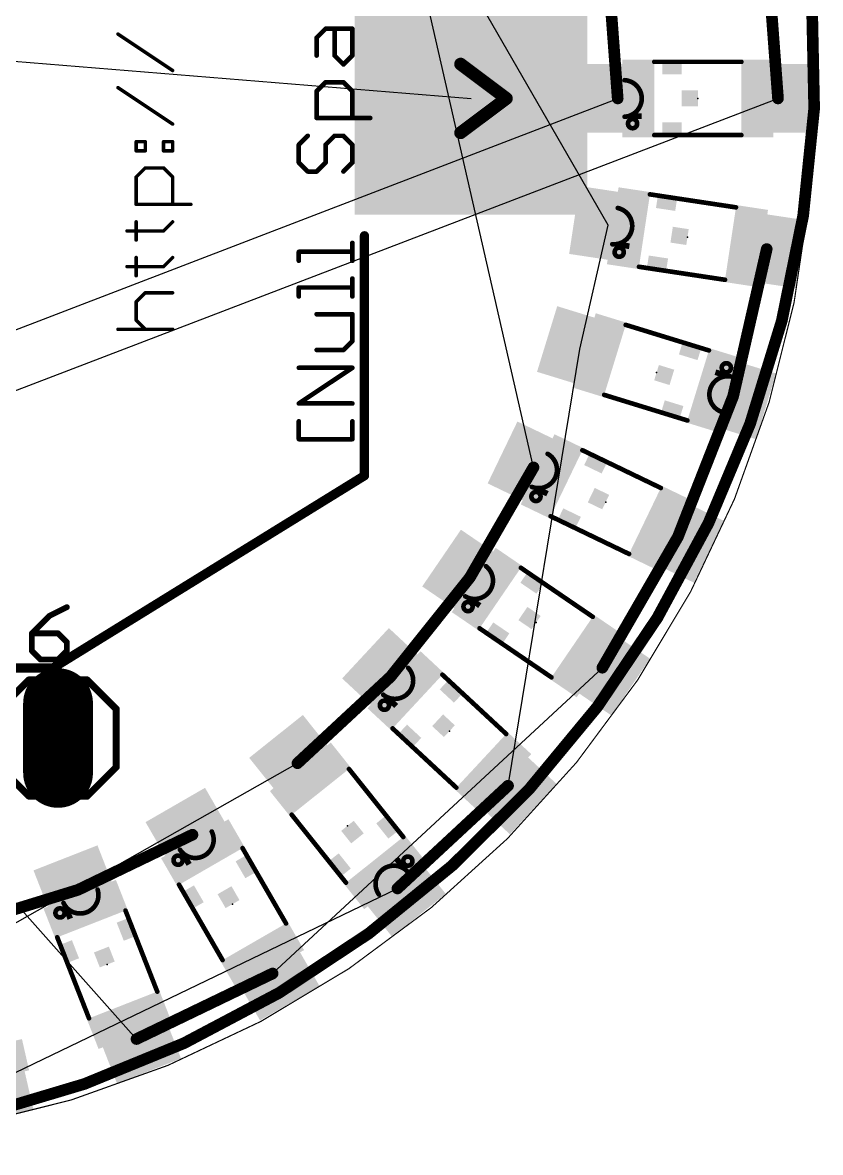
# Model space of a CAD drawing. Extents: x 53.2 to 99.2, y 34.1 to 80.1.
# Drawn here: x 81.78 to 99.2, y 34.13 to 58.81 of the extents above; entities that cross this region are included whole.
import ezdxf

# ---------------------------------------------------------------- set-up
doc = ezdxf.new("R2010")
doc.units = 0
for name, color, linetype in [('1', 22, 'CONTINUOUS'), ('16', 175, 'CONTINUOUS'), ('17', 82, 'CONTINUOUS'), ('19', 53, 'CONTINUOUS'), ('20', 7, 'CONTINUOUS'), ('21', 7, 'CONTINUOUS'), ('22', 2, 'CONTINUOUS'), ('23', 7, 'CONTINUOUS'), ('51', 53, 'CONTINUOUS')]:
    doc.layers.add(name, color=color, linetype=linetype)

# ---------------------------------------------------------------- blocks, each defined once
blk = doc.blocks.new('RECT')
blk.add_solid([(-0.5, -0.5), (0.5, -0.5), (-0.5, 0.5), (0.5, 0.5)])
blk = doc.blocks.new('LONGP100')
at = {"const_width": 1}
blk.add_lwpolyline([(-0.5, 0), (0.5, 0)], dxfattribs=at)
at = {"const_width": 0.5}
for points in [[(-0.5, 0.25, 1), (-0.5, -0.25)], [(0.5, -0.25, 1), (0.5, 0.25)]]:
    blk.add_lwpolyline(points, format="xyb", dxfattribs=at)

msp = doc.modelspace()

# ---------------------------------------------------------------- linework, layer by layer
at = {"layer": '1'}
for points, const_width in [([(99.06, 56.9311, 0.4142), (77.2511, 80.01)], 0.254), ([(73.8789, 34.29, 0.4142), (99.06, 56.9311)], 0.254), ([(94.7067, 57.1453, 1), (94.8333, 57.1547)], 0.127), ([(98.2067, 57.1453, 1), (98.3333, 57.1547)], 0.127), ([(99.1234, 56.9277, 1), (98.9966, 56.9345)], 0.127), ([(98.9965, 56.9329, 1), (99.1235, 56.9293)], 0.127), ([(98.0861, 53.8465, 1), (97.9623, 53.8747)], 0.127), ([(97.229, 50.6602, 1), (97.3528, 50.632)], 0.127), ([(97.35, 50.6229, 1), (97.2318, 50.6693)], 0.127), ([(92.9864, 49.0609, 1), (92.8764, 49.1243)], 0.127), ([(96.026, 47.5979, 1), (96.1442, 47.5515)], 0.127), ([(96.1401, 47.543, 1), (96.0301, 47.6064)], 0.127), ([(91.4887, 46.72, 1), (91.5987, 46.6566)], 0.127), ([(91.5933, 46.6487, 1), (91.4941, 46.7279)], 0.127), ([(94.38, 44.7477, 1), (94.49, 44.6843)], 0.127), ([(89.763, 44.5607, 1), (89.8622, 44.4815)], 0.127), ([(89.8558, 44.4746, 1), (89.7694, 44.5676)], 0.127), ([(87.7345, 42.6764, 1), (87.8209, 42.5834)], 0.127), ([(92.4197, 42.0921, 1), (92.3333, 42.1851)], 0.127), ([(85.5126, 41.0112, 1), (85.4574, 41.1256)], 0.127), ([(82.9582, 39.9211, 1), (83.0134, 39.8067)], 0.127), ([(83.0045, 39.8032, 1), (82.9671, 39.9246)], 0.127), ([(89.918, 39.9411, 1), (90.0044, 39.8481)], 0.127), ([(87.2626, 37.9801, 1), (87.2074, 38.0945)], 0.127), ([(84.2353, 36.6624, 1), (84.2905, 36.548)], 0.127)]:
    msp.add_lwpolyline(points, format="xyb", dxfattribs=dict(at, const_width=const_width))
at = {"layer": '1', "const_width": 0.254}
for points in [[(98.0242, 60.4393), (98.27, 57.15)], [(94.77, 57.15), (94.5635, 59.916)], [(97.2909, 50.6461), (98.0242, 53.8606)], [(96.0851, 47.5747), (97.2909, 50.6461)], [(91.5437, 46.6883), (92.9314, 49.0926)], [(94.435, 44.716), (96.0851, 47.5747)], [(89.8126, 44.5211), (91.5437, 46.6883)], [(87.7777, 42.6299), (89.8126, 44.5211)], [(89.9612, 39.8946), (92.3765, 42.1386)], [(82.9858, 39.8639), (85.485, 41.0684)], [(80.3305, 39.0463), (82.9858, 39.8639)], [(84.2629, 36.6052), (87.235, 38.0373)]]:
    msp.add_lwpolyline(points, dxfattribs=at)
at = {"layer": '19'}
for p, q in [((94.5635, 54.3839), (82.9858, 74.436)), ((92.9314, 49.0926), (87.7777, 71.67)), ((79.259, 58.15), (91.567, 57.15)), ((65.775, 44.704), (98.27, 57.15)), ((67.68, 46.736), (94.77, 57.15)), ((84.2629, 36.6052), (66.283, 56.769)), ((93.9456, 51.6752), (94.5635, 54.3839)), ((92.3765, 42.1386), (93.9456, 51.6752)), ((94.435, 44.716), (87.235, 38.0373)), ((74.5498, 35.1408), (87.7777, 42.6299)), ((81.1118, 35.6346), (89.9612, 39.8946))]:
    msp.add_line(p, q, dxfattribs=at)
at = {"layer": '20', "const_width": 0.0254}
msp.add_lwpolyline([(76.2, 34.29, 1), (76.2, 80.01, 1), (76.2, 34.29)], format="xyb", dxfattribs=at)
at = {"layer": '21'}
for points, const_width in [([(83.8677, 58.572, 1), (83.8465, 58.5402)], 0.0381), ([(88.1787, 58.4954, 1), (88.2147, 58.4594)], 0.0508), ([(88.2221, 58.4774, 1), (88.1713, 58.4774)], 0.0508), ([(88.3916, 58.6977, 1), (88.3916, 58.6469)], 0.0508), ([(88.4096, 58.6543, 1), (88.3736, 58.6903)], 0.0508), ([(88.6119, 58.6723, 1), (88.5611, 58.6723)], 0.0508), ([(89.0016, 58.6723, 1), (88.9508, 58.6723)], 0.0508), ([(88.9762, 58.6469, 1), (88.9762, 58.6977)], 0.0508), ([(88.1713, 58.0876, 1), (88.2221, 58.0876)], 0.0508), ([(88.6045, 58.1056, 1), (88.5685, 58.0696)], 0.0508), ([(88.5611, 58.0876, 1), (88.6119, 58.0876)], 0.0508), ([(88.9508, 58.0876, 1), (89.0016, 58.0876)], 0.0508), ([(88.9942, 58.0696, 1), (88.9582, 58.1056)], 0.0508), ([(91.3815, 57.9564, 1), (91.2977, 57.8446)], 0.1397), ([(85.0413, 57.7437, 1), (85.0625, 57.7755)], 0.0381), ([(88.7634, 57.9108, 1), (88.7994, 57.8748)], 0.0508), ([(88.7634, 57.8748, 1), (88.7994, 57.9108)], 0.0508), ([(88.3916, 57.5284, 1), (88.3916, 57.4776)], 0.0508), ([(88.4096, 57.485, 1), (88.3736, 57.521)], 0.0508), ([(88.7994, 57.521, 1), (88.7634, 57.485)], 0.0508), ([(88.7814, 57.4776, 1), (88.7814, 57.5284)], 0.0508), ([(83.8677, 57.4027, 1), (83.8465, 57.3709)], 0.0381), ([(88.1787, 57.3261, 1), (88.2147, 57.2901)], 0.0508), ([(88.2221, 57.3081, 1), (88.1713, 57.3081)], 0.0508), ([(89.0016, 57.3081, 1), (88.9508, 57.3081)], 0.0508), ([(88.9582, 57.2901, 1), (88.9942, 57.3261)], 0.0508), ([(92.3814, 57.0947, 1), (92.2976, 57.2065)], 0.1397), ([(92.2976, 57.0947, 1), (92.3814, 57.2065)], 0.1397), ([(88.1967, 56.7489, 1), (88.1967, 56.6981)], 0.0508), ([(89.3659, 56.6981, 1), (89.3659, 56.7489)], 0.0508), ([(85.0413, 56.5744, 1), (85.0625, 56.6062)], 0.0381), ([(88.1713, 56.7235, 1), (88.2221, 56.7235)], 0.0508), ([(88.9508, 56.7235, 1), (89.0016, 56.7235)], 0.0508), ([(91.2977, 56.4566, 1), (91.3815, 56.3448)], 0.1397), ([(88.0198, 56.3157, 1), (87.9838, 56.3517)], 0.0508), ([(88.5865, 56.3591, 1), (88.5865, 56.3083)], 0.0508), ([(88.6045, 56.3157, 1), (88.5685, 56.3517)], 0.0508), ([(88.7994, 56.3517, 1), (88.7634, 56.3157)], 0.0508), ([(88.7814, 56.3083, 1), (88.7814, 56.3591)], 0.0508), ([(84.2554, 56.2239, 1), (84.2554, 56.1858)], 0.0381), ([(84.2554, 56.0248, 1), (84.2554, 55.9867)], 0.0381), ([(84.2745, 56.2048, 1), (84.2364, 56.2048)], 0.0381), ([(84.2364, 56.0057, 1), (84.2745, 56.0057)], 0.0381), ([(84.4736, 56.2048, 1), (84.4355, 56.2048)], 0.0381), ([(84.4355, 56.0057, 1), (84.4736, 56.0057)], 0.0381), ([(84.4545, 56.1858, 1), (84.4545, 56.2239)], 0.0381), ([(84.4545, 55.9867, 1), (84.4545, 56.0248)], 0.0381), ([(84.8528, 56.2239, 1), (84.8528, 56.1858)], 0.0381), ([(84.8528, 56.0248, 1), (84.8528, 55.9867)], 0.0381), ([(84.8718, 56.2048, 1), (84.8338, 56.2048)], 0.0381), ([(84.8338, 56.0057, 1), (84.8718, 56.0057)], 0.0381), ([(85.0709, 56.2048, 1), (85.0329, 56.2048)], 0.0381), ([(85.0329, 56.0057, 1), (85.0709, 56.0057)], 0.0381), ([(85.0519, 56.1858, 1), (85.0519, 56.2239)], 0.0381), ([(85.0519, 55.9867, 1), (85.0519, 56.0248)], 0.0381), ([(87.7889, 56.1568, 1), (87.8249, 56.1208)], 0.0508), ([(87.8323, 56.1388, 1), (87.7815, 56.1388)], 0.0508), ([(88.3736, 56.1568, 1), (88.4096, 56.1208)], 0.0508), ([(88.417, 56.1388, 1), (88.3662, 56.1388)], 0.0508), ([(89.0016, 56.1388, 1), (88.9508, 56.1388)], 0.0508), ([(88.9582, 56.1208, 1), (88.9942, 56.1568)], 0.0508), ([(87.8249, 55.767, 1), (87.7889, 55.731)], 0.0508), ([(87.7815, 55.749, 1), (87.8323, 55.749)], 0.0508), ([(88.3662, 55.749, 1), (88.417, 55.749)], 0.0508), ([(88.4096, 55.731, 1), (88.3736, 55.767)], 0.0508), ([(88.9508, 55.749, 1), (89.0016, 55.749)], 0.0508), ([(88.9942, 55.731, 1), (88.9582, 55.767)], 0.0508), ([(84.4545, 55.6519, 1), (84.4545, 55.6138)], 0.0381), ([(84.468, 55.6194, 1), (84.441, 55.6464)], 0.0381), ([(84.8663, 55.6464, 1), (84.8393, 55.6194)], 0.0381), ([(84.8528, 55.6138, 1), (84.8528, 55.6519)], 0.0381), ([(88.0018, 55.5796, 1), (88.0018, 55.5288)], 0.0508), ([(87.9838, 55.5362, 1), (88.0198, 55.5722)], 0.0508), ([(88.1787, 55.5722, 1), (88.2147, 55.5362)], 0.0508), ([(88.1967, 55.5288, 1), (88.1967, 55.5796)], 0.0508), ([(88.7634, 55.5722, 1), (88.7994, 55.5362)], 0.0508), ([(84.2419, 55.4473, 1), (84.2689, 55.4203)], 0.0381), ([(84.2745, 55.4338, 1), (84.2364, 55.4338)], 0.0381), ([(85.0709, 55.4338, 1), (85.0329, 55.4338)], 0.0381), ([(85.0384, 55.4203, 1), (85.0654, 55.4473)], 0.0381), ([(84.2554, 54.8555, 1), (84.2554, 54.8174)], 0.0381), ([(84.2364, 54.8364, 1), (84.2745, 54.8364)], 0.0381), ([(85.0329, 54.8364, 1), (85.0709, 54.8364)], 0.0381), ([(85.4501, 54.8174, 1), (85.4501, 54.8555)], 0.0381), ([(84.0563, 54.2751, 1), (84.0563, 54.237)], 0.0381), ([(84.2745, 54.4551, 1), (84.2364, 54.4551)], 0.0381), ([(84.8528, 54.237, 1), (84.8528, 54.2751)], 0.0381), ([(85.0654, 54.4416, 1), (85.0384, 54.4686)], 0.0381), ([(84.2364, 54.0569, 1), (84.2745, 54.0569)], 0.0381), ([(84.8393, 54.2695, 1), (84.8663, 54.2425)], 0.0381), ([(89.0016, 53.9951, 1), (88.9508, 53.9951)], 0.0508), ([(87.8323, 53.8002, 1), (87.7815, 53.8002)], 0.0508), ([(87.8069, 53.8256, 1), (87.8069, 53.7748)], 0.0508), ([(88.9762, 53.7748, 1), (88.9762, 53.8256)], 0.0508), ([(84.2745, 53.6756, 1), (84.2364, 53.6756)], 0.0381), ([(85.0654, 53.6621, 1), (85.0384, 53.6891)], 0.0381), ([(87.7815, 53.6054, 1), (87.8323, 53.6054)], 0.0508), ([(88.9508, 53.6054, 1), (89.0016, 53.6054)], 0.0508), ([(84.0563, 53.4956, 1), (84.0563, 53.4575)], 0.0381), ([(84.8393, 53.49, 1), (84.8663, 53.463)], 0.0381), ([(84.8528, 53.4575, 1), (84.8528, 53.4956)], 0.0381), ([(84.2364, 53.2774, 1), (84.2745, 53.2774)], 0.0381), ([(87.8323, 53.0207, 1), (87.7815, 53.0207)], 0.0508), ([(87.8069, 53.0461, 1), (87.8069, 52.9953)], 0.0508), ([(89.0016, 53.2156, 1), (88.9508, 53.2156)], 0.0508), ([(88.9762, 52.9953, 1), (88.9762, 53.0461)], 0.0508), ([(84.4545, 52.9237, 1), (84.4545, 52.8856)], 0.0381), ([(84.468, 52.8911, 1), (84.441, 52.9181)], 0.0381), ([(85.0519, 52.8856, 1), (85.0519, 52.9237)], 0.0381), ([(87.7815, 52.8259, 1), (87.8323, 52.8259)], 0.0508), ([(88.9508, 52.8259, 1), (89.0016, 52.8259)], 0.0508), ([(84.2419, 52.719, 1), (84.2689, 52.692)], 0.0381), ([(84.2745, 52.7055, 1), (84.2364, 52.7055)], 0.0381), ([(84.2689, 52.3207, 1), (84.2419, 52.2937)], 0.0381), ([(84.2364, 52.3072, 1), (84.2745, 52.3072)], 0.0381), ([(88.1967, 52.4615, 1), (88.1967, 52.4107)], 0.0508), ([(89.0016, 52.4361, 1), (88.9508, 52.4361)], 0.0508), ([(88.9762, 52.4107, 1), (88.9762, 52.4615)], 0.0508), ([(83.8571, 52.1272, 1), (83.8571, 52.0891)], 0.0381), ([(84.441, 52.0946, 1), (84.468, 52.1216)], 0.0381), ([(85.0519, 52.0891, 1), (85.0519, 52.1272)], 0.0381), ([(88.9508, 51.8514, 1), (89.0016, 51.8514)], 0.0508), ([(88.9942, 51.8334, 1), (88.9582, 51.8694)], 0.0508), ([(88.1967, 51.682, 1), (88.1967, 51.6312)], 0.0508), ([(88.7634, 51.6746, 1), (88.7994, 51.6386)], 0.0508), ([(88.7814, 51.6312, 1), (88.7814, 51.682)], 0.0508), ([(87.8069, 51.2922, 1), (87.8069, 51.2414)], 0.0508), ([(88.9903, 51.2457, 1), (88.9621, 51.2879)], 0.0508), ([(88.9762, 51.2414, 1), (88.9762, 51.2922)], 0.0508), ([(87.8069, 50.5127, 1), (87.8069, 50.4619)], 0.0508), ([(87.7928, 50.5084, 1), (87.821, 50.4662)], 0.0508), ([(88.9762, 50.4619, 1), (88.9762, 50.5127)], 0.0508), ([(87.8323, 50.0975, 1), (87.7815, 50.0975)], 0.0508), ([(89.0016, 50.0975, 1), (88.9508, 50.0975)], 0.0508), ([(87.8069, 49.7332, 1), (87.8069, 49.6824)], 0.0508), ([(87.7815, 49.7078, 1), (87.8323, 49.7078)], 0.0508), ([(88.9508, 49.7078, 1), (89.0016, 49.7078)], 0.0508), ([(88.9762, 49.6824, 1), (88.9762, 49.7332)], 0.0508), ([(82.3456, 45.8762, 1), (82.374, 45.8194)], 0.0635), ([(82.3823, 45.8254, 1), (82.3373, 45.8702)], 0.0635), ([(82.7553, 46.01, 1), (82.7269, 46.0668)], 0.0635), ([(81.9785, 45.4982, 1), (81.9785, 45.4346)], 0.0635), ([(82.0103, 45.4664, 1), (81.9468, 45.4664)], 0.0635), ([(81.956, 45.4888, 1), (82.001, 45.444)], 0.0635), ([(82.5728, 45.4889, 1), (82.528, 45.4439)], 0.0635), ([(82.5504, 45.4346, 1), (82.5504, 45.4982)], 0.0635), ([(82.7729, 45.2758, 1), (82.7094, 45.2758)], 0.0635), ([(82.7187, 45.2533, 1), (82.7635, 45.2983)], 0.0635), ([(82.001, 45.1076, 1), (81.956, 45.0626)], 0.0635), ([(81.9468, 45.0851, 1), (82.0103, 45.0851)], 0.0635), ([(82.1691, 44.9263, 1), (82.1691, 44.8627)], 0.0635), ([(82.1466, 44.872, 1), (82.1916, 44.917)], 0.0635), ([(82.528, 44.917, 1), (82.5728, 44.872)], 0.0635), ([(82.5504, 44.8627, 1), (82.5504, 44.9263)], 0.0635), ([(82.7094, 45.0851, 1), (82.7729, 45.0851)], 0.0635), ([(82.7635, 45.0626, 1), (82.7187, 45.1076)], 0.0635), ([(81.915, 44.4881, 1), (81.915, 44.4119)], 0.0762), ([(81.9419, 44.4231, 1), (81.8881, 44.4769)], 0.0762), ([(83.2119, 44.4769, 1), (83.1581, 44.4231)], 0.0762), ([(83.185, 44.4119, 1), (83.185, 44.4881)], 0.0762), ([(83.8581, 43.815, 1), (83.7819, 43.815)], 0.0762), ([(83.7931, 43.7881, 1), (83.8469, 43.8419)], 0.0762), ([(83.7819, 42.545, 1), (83.8581, 42.545)], 0.0762), ([(83.8469, 42.5181, 1), (83.7931, 42.5719)], 0.0762), ([(81.915, 41.9481, 1), (81.915, 41.8719)], 0.0762), ([(81.8881, 41.8831, 1), (81.9419, 41.9369)], 0.0762), ([(83.1581, 41.9369, 1), (83.2119, 41.8831)], 0.0762), ([(83.185, 41.8719, 1), (83.185, 41.9481)], 0.0762)]:
    msp.add_lwpolyline(points, format="xyb", dxfattribs=dict(at, const_width=const_width))
for points, const_width in [([(85.0519, 57.7596), (83.8571, 58.5561)], 0.0762), ([(88.1967, 58.4774), (88.3916, 58.6723)], 0.1016), ([(88.1967, 58.0876), (88.1967, 58.4774)], 0.1016), ([(88.3916, 58.6723), (88.9762, 58.6723)], 0.1016), ([(88.5865, 58.0876), (88.5865, 58.6723)], 0.1016), ([(88.9762, 58.6723), (88.9762, 58.0876)], 0.1016), ([(88.7814, 57.8928), (88.5865, 58.0876)], 0.1016), ([(88.9762, 58.0876), (88.7814, 57.8928)], 0.1016), ([(91.3396, 57.9005), (92.3395, 57.1506)], 0.2794), ([(88.1967, 57.3081), (88.3916, 57.503)], 0.1016), ([(88.3916, 57.503), (88.7814, 57.503)], 0.1016), ([(88.7814, 57.503), (88.9762, 57.3081)], 0.1016), ([(85.0519, 56.5903), (83.8571, 57.3868)], 0.0762), ([(88.1967, 56.7235), (88.1967, 57.3081)], 0.1016), ([(88.9762, 57.3081), (88.9762, 56.7235)], 0.1016), ([(92.3395, 57.1506), (91.3396, 56.4007)], 0.2794), ([(89.3659, 56.7235), (88.1967, 56.7235)], 0.1016), ([(88.0018, 56.3337), (87.8069, 56.1388)], 0.1016), ([(88.3916, 56.1388), (88.5865, 56.3337)], 0.1016), ([(88.5865, 56.3337), (88.7814, 56.3337)], 0.1016), ([(88.7814, 56.3337), (88.9762, 56.1388)], 0.1016), ([(84.2554, 56.0057), (84.2554, 56.2048)], 0.0762), ([(84.2554, 56.2048), (84.4545, 56.2048)], 0.0762), ([(84.4545, 56.0057), (84.2554, 56.0057)], 0.0762), ([(84.4545, 56.2048), (84.4545, 56.0057)], 0.0762), ([(84.8528, 56.0057), (84.8528, 56.2048)], 0.0762), ([(84.8528, 56.2048), (85.0519, 56.2048)], 0.0762), ([(85.0519, 56.0057), (84.8528, 56.0057)], 0.0762), ([(85.0519, 56.2048), (85.0519, 56.0057)], 0.0762), ([(87.8069, 56.1388), (87.8069, 55.749)], 0.1016), ([(88.3916, 55.749), (88.3916, 56.1388)], 0.1016), ([(88.9762, 56.1388), (88.9762, 55.749)], 0.1016), ([(87.8069, 55.749), (88.0018, 55.5542)], 0.1016), ([(88.1967, 55.5542), (88.3916, 55.749)], 0.1016), ([(88.9762, 55.749), (88.7814, 55.5542)], 0.1016), ([(84.2554, 55.4338), (84.4545, 55.6329)], 0.0762), ([(84.4545, 55.6329), (84.8528, 55.6329)], 0.0762), ([(84.8528, 55.6329), (85.0519, 55.4338)], 0.0762), ([(88.0018, 55.5542), (88.1967, 55.5542)], 0.1016), ([(84.2554, 54.8364), (84.2554, 55.4338)], 0.0762), ([(85.0519, 55.4338), (85.0519, 54.8364)], 0.0762), ([(85.4501, 54.8364), (84.2554, 54.8364)], 0.0762), ([(84.0563, 54.256), (84.8528, 54.256)], 0.0762), ([(84.2554, 54.0569), (84.2554, 54.4551)], 0.0762), ([(84.8528, 54.256), (85.0519, 54.4551)], 0.0762), ([(88.9762, 53.6054), (88.9762, 53.9951)], 0.1016), ([(87.8069, 53.6054), (87.8069, 53.8002)], 0.1016), ([(87.8069, 53.8002), (88.9762, 53.8002)], 0.1016), ([(84.2554, 53.2774), (84.2554, 53.6756)], 0.0762), ([(84.8528, 53.4765), (85.0519, 53.6756)], 0.0762), ([(84.0563, 53.4765), (84.8528, 53.4765)], 0.0762), ([(87.8069, 52.8259), (87.8069, 53.0207)], 0.1016), ([(87.8069, 53.0207), (88.9762, 53.0207)], 0.1016), ([(88.9762, 52.8259), (88.9762, 53.2156)], 0.1016), ([(84.2554, 52.7055), (84.4545, 52.9046)], 0.0762), ([(84.4545, 52.9046), (85.0519, 52.9046)], 0.0762), ([(84.2554, 52.3072), (84.2554, 52.7055)], 0.0762), ([(84.4545, 52.1081), (84.2554, 52.3072)], 0.0762), ([(88.9762, 52.4361), (88.1967, 52.4361)], 0.1016), ([(88.9762, 51.8514), (88.9762, 52.4361)], 0.1016), ([(83.8571, 52.1081), (85.0519, 52.1081)], 0.0762), ([(88.7814, 51.6566), (88.9762, 51.8514)], 0.1016), ([(88.1967, 51.6566), (88.7814, 51.6566)], 0.1016), ([(87.8069, 50.4873), (88.9762, 51.2668)], 0.1016), ([(88.9762, 51.2668), (87.8069, 51.2668)], 0.1016), ([(88.9762, 50.4873), (87.8069, 50.4873)], 0.1016), ([(87.8069, 49.7078), (87.8069, 50.0975)], 0.1016), ([(88.9762, 50.0975), (88.9762, 49.7078)], 0.1016), ([(88.9762, 49.7078), (87.8069, 49.7078)], 0.1016), ([(82.3598, 45.8478), (81.9785, 45.4664)], 0.127), ([(82.7411, 46.0384), (82.3598, 45.8478)], 0.127), ([(81.9785, 45.4664), (81.9785, 45.0851)], 0.127), ([(82.5504, 45.4664), (81.9785, 45.4664)], 0.127), ([(82.7411, 45.2758), (82.5504, 45.4664)], 0.127), ([(82.7411, 45.0851), (82.7411, 45.2758)], 0.127), ([(81.9785, 45.0851), (82.1691, 44.8945)], 0.127), ([(82.1691, 44.8945), (82.5504, 44.8945)], 0.127), ([(82.5504, 44.8945), (82.7411, 45.0851)], 0.127), ([(81.28, 43.815), (81.915, 44.45)], 0.1524), ([(81.915, 44.45), (83.185, 44.45)], 0.1524), ([(83.185, 44.45), (83.82, 43.815)], 0.1524), ([(83.82, 43.815), (83.82, 42.545)], 0.1524), ([(81.915, 41.91), (81.28, 42.545)], 0.1524), ([(83.82, 42.545), (83.185, 41.91)], 0.1524), ([(83.185, 41.91), (81.915, 41.91)], 0.1524)]:
    msp.add_lwpolyline(points, dxfattribs=dict(at, const_width=const_width))
at = {"layer": '22', "const_width": 0.2032}
for points in [[(89.24, 48.91), (89.24, 54.15)], [(82.44, 44.71), (89.24, 48.91)], [(82.44, 44.71), (69.96, 44.71)]]:
    msp.add_lwpolyline(points, dxfattribs=at)
at = {"layer": '22', "const_width": 0.1016}
for points in [[(89.2908, 54.15, 1), (89.1892, 54.15)], [(89.1892, 48.91, 1), (89.2908, 48.91)], [(89.2667, 48.8668, 1), (89.2133, 48.9532)], [(82.4133, 44.7532, 1), (82.4667, 44.6668)], [(82.44, 44.6592, 1), (82.44, 44.7608)]]:
    msp.add_lwpolyline(points, format="xyb", dxfattribs=at)
at = {"layer": '23'}
for p in [(96.52, 57.15), (96.2939, 54.1223), (95.6183, 51.1607), (94.5083, 48.3337), (92.9894, 45.7022), (91.0946, 43.3299), (88.8695, 41.2623), (86.36, 39.5529), (83.6244, 38.2346)]:
    msp.add_point(p, dxfattribs=at)
at = {"layer": '51', "const_width": 0.1016}
for points in [[(95.57, 57.95), (97.47, 57.95)], [(97.47, 56.35), (95.57, 56.35)], [(95.4742, 55.0553), (97.3528, 54.7712)], [(97.1135, 53.1892), (95.2349, 53.4733)], [(94.9455, 52.2046), (96.7615, 51.6459)], [(96.291, 50.1167), (94.475, 50.6754)], [(93.9992, 49.4665), (95.7112, 48.6425)], [(95.0173, 47.2008), (93.3053, 48.0248)], [(92.6554, 46.8984), (94.225, 45.8277)], [(93.3233, 44.5059), (91.7537, 45.5766)], [(90.9432, 44.5626), (92.335, 43.2692)], [(91.2459, 42.0971), (89.8541, 43.3905)], [(88.902, 42.5038), (90.0874, 41.0189)], [(88.8369, 40.0207), (87.6515, 41.5056)], [(86.5778, 40.7756), (87.5278, 39.1301)], [(86.1421, 38.3301), (85.1921, 39.9756)], [(84.0226, 39.411), (84.7158, 37.6419)], [(83.2261, 37.0581), (82.5329, 38.8272)]]:
    msp.add_lwpolyline(points, dxfattribs=at)
at = {"layer": '51'}
for points, const_width in [([(95.57, 57.9754, 1), (95.57, 57.9246)], 0.0508), ([(97.47, 57.9246, 1), (97.47, 57.9754)], 0.0508), ([(94.92, 56.75, 0.9376), (94.92, 57.55)], 0.1016), ([(94.9216, 57.5753, 1), (94.9184, 57.5247)], 0.0508), ([(94.9184, 56.7753, 1), (94.9216, 56.7247)], 0.0508), ([(95.095, 56.5, 1), (95.095, 56.7, 1), (95.095, 56.5)], 0.1016), ([(95.57, 56.3754, 1), (95.57, 56.3246)], 0.0508), ([(97.47, 56.3246, 1), (97.47, 56.3754)], 0.0508), ([(95.478, 55.0804, 1), (95.4704, 55.0302)], 0.0508), ([(94.652, 53.966, 0.9375), (94.7717, 54.757)], 0.1016), ([(94.7771, 54.7818, 1), (94.7663, 54.7322)], 0.0508), ([(97.349, 54.7461, 1), (97.3566, 54.7963)], 0.0508), ([(94.6542, 53.9913, 1), (94.6498, 53.9407)], 0.0508), ([(94.8026, 53.6915, 1), (94.8026, 53.8915, 1), (94.8026, 53.6915)], 0.1016), ([(95.2387, 53.4984, 1), (95.2311, 53.4482)], 0.0508), ([(97.1097, 53.1641, 1), (97.1173, 53.2143)], 0.0508), ([(94.953, 52.2289, 1), (94.938, 52.1803)], 0.0508), ([(96.754, 51.6216, 1), (96.769, 51.6702)], 0.0508), ([(97.142, 51.1673, 1), (97.142, 51.3673, 1), (97.142, 51.1673)], 0.1016), ([(97.2651, 51.0725, 0.9375), (97.0299, 50.3079)], 0.1016), ([(97.2592, 51.0478, 1), (97.271, 51.0972)], 0.0508), ([(94.4825, 50.6997, 1), (94.4675, 50.6511)], 0.0508), ([(97.0209, 50.2842, 1), (97.0389, 50.3316)], 0.0508), ([(96.2835, 50.0924, 1), (96.2985, 50.141)], 0.0508), ([(92.8931, 48.6671, 0.9376), (93.24, 49.3879)], 0.1016), ([(93.2525, 49.41, 1), (93.2275, 49.3658)], 0.0508), ([(94.0102, 49.4894, 1), (93.9882, 49.4436)], 0.0508), ([(92.9026, 48.6906, 1), (92.8836, 48.6436)], 0.0508), ([(95.7002, 48.6196, 1), (95.7222, 48.6654)], 0.0508), ([(92.9857, 48.356, 1), (92.9857, 48.556, 1), (92.9857, 48.356)], 0.1016), ([(93.3163, 48.0477, 1), (93.2943, 48.0019)], 0.0508), ([(95.0063, 47.1779, 1), (95.0283, 47.2237)], 0.0508), ([(91.4422, 46.2734, 0.9376), (91.893, 46.9342)], 0.1016), ([(91.9086, 46.9542, 1), (91.8774, 46.9142)], 0.0508), ([(92.6697, 46.9194, 1), (92.6411, 46.8774)], 0.0508), ([(91.5022, 45.9508, 1), (91.5022, 46.1508, 1), (91.5022, 45.9508)], 0.1016), ([(91.4551, 46.2953, 1), (91.4293, 46.2515)], 0.0508), ([(94.2107, 45.8067, 1), (94.2393, 45.8487)], 0.0508), ([(91.768, 45.5976, 1), (91.7394, 45.5556)], 0.0508), ([(89.6502, 44.126, 0.9375), (90.1948, 44.712)], 0.1016), ([(90.2133, 44.7295, 1), (90.1763, 44.6945)], 0.0508), ([(90.9605, 44.5812, 1), (90.9259, 44.544)], 0.0508), ([(93.309, 44.4849, 1), (93.3376, 44.5269)], 0.0508), ([(89.6663, 44.1457, 1), (89.6341, 44.1063)], 0.0508), ([(89.6763, 43.797, 1), (89.6763, 43.997, 1), (89.6763, 43.797)], 0.1016), ([(89.8714, 43.4091, 1), (89.8368, 43.3719)], 0.0508), ([(92.3177, 43.2506, 1), (92.3523, 43.2878)], 0.0508), ([(88.9219, 42.5196, 1), (88.8821, 42.488)], 0.0508), ([(91.2286, 42.0785, 1), (91.2632, 42.1157)], 0.0508), ([(87.6714, 41.5214, 1), (87.6316, 41.4898)], 0.0508), ([(85.2135, 40.7385, 0.9377), (85.9064, 41.1385)], 0.1016), ([(85.9292, 41.1498, 1), (85.8836, 41.1272)], 0.0508), ([(90.0675, 41.0031, 1), (90.1073, 41.0347)], 0.0508), ([(85.2346, 40.7526, 1), (85.1924, 40.7244)], 0.0508), ([(86.5998, 40.7883, 1), (86.5558, 40.7629)], 0.0508), ([(85.1711, 40.4119, 1), (85.1711, 40.6119, 1), (85.1711, 40.4119)], 0.1016), ([(90.1883, 40.3917, 1), (90.1883, 40.5917, 1), (90.1883, 40.3917)], 0.1016), ([(90.1803, 40.2614, 0.9377), (89.555, 39.7623)], 0.1016), ([(90.1615, 40.2443, 1), (90.1991, 40.2785)], 0.0508), ([(85.2141, 39.9883, 1), (85.1701, 39.9629)], 0.0508), ([(88.817, 40.0049, 1), (88.8568, 40.0365)], 0.0508), ([(82.6681, 39.5783, 0.9375), (83.413, 39.8702)], 0.1016), ([(83.4372, 39.8779, 1), (83.3888, 39.8625)], 0.0508), ([(89.5342, 39.7478, 1), (89.5758, 39.7768)], 0.0508), ([(82.5923, 39.2606, 1), (82.5923, 39.4606, 1), (82.5923, 39.2606)], 0.1016), ([(82.6911, 39.5891, 1), (82.6451, 39.5675)], 0.0508), ([(84.0462, 39.4203, 1), (83.999, 39.4017)], 0.0508), ([(87.5058, 39.1174, 1), (87.5498, 39.1428)], 0.0508), ([(82.5565, 38.8365, 1), (82.5093, 38.8179)], 0.0508), ([(86.1201, 38.3174, 1), (86.1641, 38.3428)], 0.0508), ([(84.6922, 37.6326, 1), (84.7394, 37.6512)], 0.0508), ([(83.2025, 37.0488, 1), (83.2497, 37.0674)], 0.0508)]:
    msp.add_lwpolyline(points, format="xyb", dxfattribs=dict(at, const_width=const_width))

# ---------------------------------------------------------------- block references
at = {"layer": '1', "xscale": 1.5, "yscale": 1.5}
for p, rotation in [((94.77, 57.15), 90), ((98.27, 57.15), 90), ((94.5635, 54.3839), 81.4), ((98.0242, 53.8606), 81.4), ((93.9456, 51.6752), 252.9), ((97.2909, 50.6461), 252.9), ((92.9314, 49.0926), 64.3), ((96.0851, 47.5747), 64.3), ((91.5437, 46.6883), 55.7), ((94.435, 44.716), 55.7), ((89.8126, 44.5211), 47.1), ((87.7777, 42.6299), 218.6), ((92.3765, 42.1386), 47.1), ((85.485, 41.0684), 30), ((82.9858, 39.8639), 21.4), ((89.9612, 39.8946), 218.6), ((87.235, 38.0373), 30), ((84.2629, 36.6052), 21.4), ((81.1118, 35.6346), 12.9)]:
    msp.add_blockref('RECT', p, dxfattribs=dict(at, rotation=rotation))
at = {"layer": '16', "xscale": 5.08, "yscale": 5.08, "rotation": 180}
msp.add_blockref('RECT', (91.567, 57.15), dxfattribs=at)
at = {"layer": '17', "xscale": 1.524, "yscale": 1.524, "rotation": 90}
msp.add_blockref('LONGP100', (82.55, 43.18), dxfattribs=at)
msp.add_blockref('LONGP100', (82.55, 43.18), dxfattribs=at)
at = {"layer": '21'}
for p, xscale, yscale, rotation in [((95.9575, 57.8375), 0.325, 0.425, 90), ((96.345, 57.15), 0.35, 0.35, 90), ((95.9575, 56.4625), 0.325, 0.425, 90), ((95.8405, 54.8861), 0.325, 0.425, 81.4), ((96.1208, 54.1484), 0.35, 0.35, 81.4), ((95.6349, 53.5266), 0.325, 0.425, 81.4), ((96.358, 51.6524), 0.325, 0.425, 252.9), ((95.7855, 51.1092), 0.35, 0.35, 252.9), ((95.9537, 50.3381), 0.325, 0.425, 252.9), ((94.2995, 49.1971), 0.325, 0.425, 64.3), ((94.3506, 48.4095), 0.35, 0.35, 64.3), ((93.7033, 47.9581), 0.325, 0.425, 64.3), ((92.9121, 46.5871), 0.325, 0.425, 55.7), ((92.8448, 45.8008), 0.35, 0.35, 55.7), ((92.1372, 45.4512), 0.325, 0.425, 55.7), ((91.1505, 44.2164), 0.325, 0.425, 47.1), ((90.9664, 43.449), 0.35, 0.35, 47.1), ((90.2145, 43.2091), 0.325, 0.425, 47.1), ((89.7577, 41.2516), 0.325, 0.425, 218.6), ((88.9786, 41.1255), 0.35, 0.35, 218.6), ((86.6741, 40.3837), 0.325, 0.425, 30), ((88.6831, 40.3937), 0.325, 0.425, 218.6), ((85.4833, 39.6962), 0.325, 0.425, 30), ((86.2725, 39.7044), 0.35, 0.35, 30), ((84.0592, 39.0091), 0.325, 0.425, 21.4), ((82.779, 38.5074), 0.325, 0.425, 21.4), ((83.5605, 38.3975), 0.35, 0.35, 21.4)]:
    msp.add_blockref('RECT', p, dxfattribs=dict(at, xscale=xscale, yscale=yscale, rotation=rotation))
at = {"layer": '51'}
for p, xscale, yscale, rotation in [((95.045, 57.75), 0.5, 0.35, 90), ((95.2325, 57.7), 0.6, 0.125, 90), ((95.42, 57.15), 1.7, 0.3, 90), ((97.82, 57.15), 1.7, 0.7, 90), ((94.9325, 56.55), 0.5, 0.125, 90), ((95.1825, 56.7625), 0.125, 0.225, 90), ((95.2325, 56.7125), 0.425, 0.125, 90), ((95.1325, 56.4125), 0.225, 0.325, 90), ((94.9252, 54.9361), 0.5, 0.35, 81.4), ((95.2062, 54.2867), 1.7, 0.3, 81.4), ((95.1031, 54.8586), 0.6, 0.125, 81.4), ((97.5792, 53.9279), 1.7, 0.7, 81.4), ((94.9554, 53.8822), 0.425, 0.125, 81.4), ((94.6345, 53.7664), 0.5, 0.125, 81.4), ((94.9134, 53.9391), 0.125, 0.225, 81.4), ((94.8117, 53.6005), 0.225, 0.325, 81.4), ((94.3757, 51.5429), 1.7, 0.7, 252.9), ((96.6696, 50.8372), 1.7, 0.3, 252.9), ((97.1613, 51.4576), 0.225, 0.325, 252.9), ((96.9775, 51.2002), 0.425, 0.125, 252.9), ((97.312, 51.2673), 0.5, 0.125, 252.9), ((97.0106, 51.1377), 0.125, 0.225, 252.9), ((96.6871, 50.2564), 0.6, 0.125, 252.9), ((96.8516, 50.1535), 0.5, 0.35, 252.9), ((93.5171, 48.8107), 1.7, 0.3, 64.3), ((93.4394, 49.5139), 0.5, 0.35, 64.3), ((93.5866, 49.3876), 0.6, 0.125, 64.3), ((92.8176, 48.4814), 0.5, 0.125, 64.3), ((93.135, 48.5645), 0.125, 0.225, 64.3), ((93.1584, 48.4978), 0.425, 0.125, 64.3), ((95.6797, 47.7699), 1.7, 0.7, 64.3), ((92.9382, 48.2708), 0.225, 0.325, 64.3), ((92.109, 47.029), 0.5, 0.35, 55.7), ((92.2357, 46.882), 0.6, 0.125, 55.7), ((92.0806, 46.322), 1.7, 0.3, 55.7), ((91.3398, 46.1011), 0.5, 0.125, 55.7), ((91.6792, 46.0663), 0.425, 0.125, 55.7), ((91.6661, 46.1358), 0.125, 0.225, 55.7), ((91.4275, 45.8748), 0.225, 0.325, 55.7), ((94.0633, 44.9696), 1.7, 0.7, 55.7), ((90.4225, 44.7734), 0.5, 0.35, 47.1), ((90.2888, 44.0786), 1.7, 0.3, 47.1), ((90.5258, 44.6092), 0.6, 0.125, 47.1), ((89.5232, 43.971), 0.5, 0.125, 47.1), ((89.5761, 43.7341), 0.225, 0.325, 47.1), ((89.8536, 43.8858), 0.425, 0.125, 47.1), ((89.851, 43.9565), 0.125, 0.225, 47.1), ((92.0469, 42.4449), 1.7, 0.7, 47.1), ((88.0584, 42.2782), 1.7, 0.7, 218.6), ((86.1421, 41.1302), 0.5, 0.35, 30), ((85.81, 40.5055), 1.7, 0.3, 30), ((86.1925, 40.9429), 0.6, 0.125, 30), ((89.5557, 40.4026), 1.7, 0.3, 218.6), ((85.0466, 40.6277), 0.5, 0.125, 30), ((90.3115, 40.638), 0.225, 0.325, 218.6), ((85.0275, 40.3857), 0.225, 0.325, 30), ((85.3373, 40.4491), 0.425, 0.125, 30), ((85.3556, 40.5174), 0.125, 0.225, 30), ((90.0146, 40.529), 0.425, 0.125, 218.6), ((90.0067, 40.4587), 0.125, 0.225, 218.6), ((90.3288, 40.3959), 0.5, 0.125, 218.6), ((83.6448, 39.8268), 0.5, 0.35, 21.4), ((89.2429, 39.9129), 0.6, 0.125, 218.6), ((89.3208, 39.7352), 0.5, 0.35, 218.6), ((83.6667, 39.634), 0.6, 0.125, 21.4), ((82.4865, 39.4937), 0.5, 0.125, 21.4), ((83.223, 39.2587), 1.7, 0.3, 21.4), ((82.4314, 39.2573), 0.225, 0.325, 21.4), ((82.7472, 39.2737), 0.425, 0.125, 21.4), ((82.7755, 39.3384), 0.125, 0.225, 21.4), ((87.01, 38.427), 1.7, 0.7, 30), ((84.0987, 37.0242), 1.7, 0.7, 21.4), ((81.0114, 36.0733), 1.7, 0.7, 12.9)]:
    msp.add_blockref('RECT', p, dxfattribs=dict(at, xscale=xscale, yscale=yscale, rotation=rotation))
at = {"layer": '51', "xscale": 0.508, "yscale": 0.508}
msp.add_blockref('RECT', (82.55, 43.18), dxfattribs=at)

doc.saveas('drawing.dxf')
